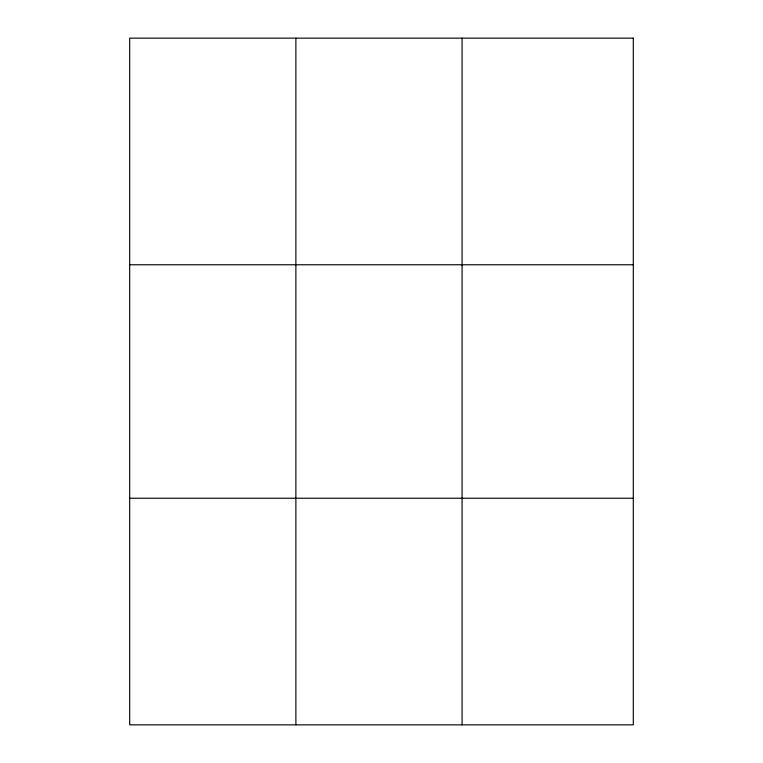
<?xml version="1.0" encoding="UTF-8"?>
<svg xmlns="http://www.w3.org/2000/svg" width="763" height="763" viewBox="0 0 763 763"><rect width="100%" height="100%" fill="white"/><g stroke="black" fill="none" stroke-linecap="round" stroke-linejoin="round"><path stroke-width="1.14" d="M295.882 724.85L295.882 38.15M462.082 724.85L462.082 38.15M129.691 264.761L633.309 264.761M129.691 498.239L633.309 498.239M633.309 38.15L633.309 724.85L129.691 724.85L129.691 38.15L633.309 38.15"/></g></svg>
